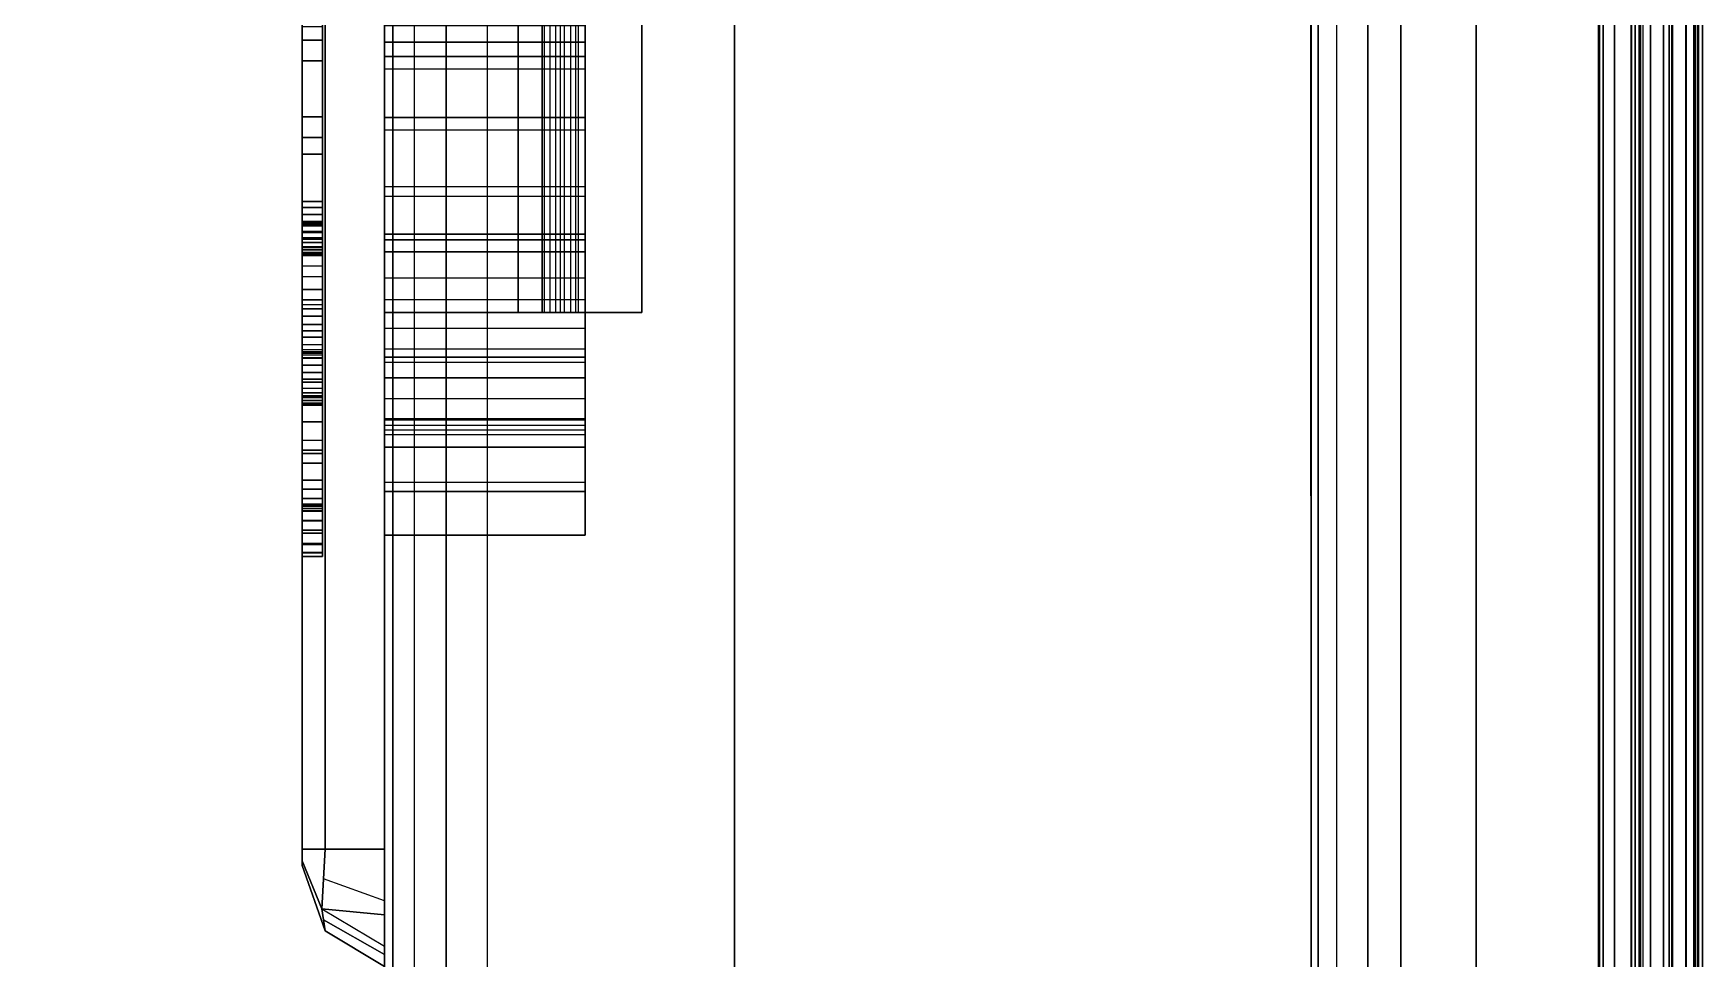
# Model space of a CAD drawing. Header units: inches. Extents: x -1 to 233, y 0 to 394.
# Drawn here: x 216.09 to 232.3, y 16.68 to 25.66 of the extents above; entities that cross this region are included whole.
import ezdxf

# ---------------------------------------------------------------- set-up
doc = ezdxf.new("R2010")
doc.units = ezdxf.units.IN
doc.header["$MEASUREMENT"] = 0
doc.layers.add('2', color=7, linetype='CONTINUOUS')

msp = doc.modelspace()

# ---------------------------------------------------------------- linework, layer by layer
at = {"layer": '2'}
for p, q in [((230.103, 0, 3.6), (230.103, 390, 3.6)), ((231.291, 0, 3.6), (231.291, 390, 3.6)), ((231.291, 0, 0.505), (231.291, 390, 0.505)), ((231.301, 16.2, 90.5), (231.301, 390, 90.5)), ((231.301, 16.2, 83.606), (231.301, 390, 83.606)), ((231.301, 16.2, 83.4), (231.301, 390, 83.4)), ((231.335, 0, 0.299), (231.335, 390, 0.299)), ((231.446, 0, 0.142), (231.446, 390, 0.142)), ((231.608, 0, 15.951), (231.608, 390, 15.951)), ((231.612, 0, 16.065), (231.612, 390, 16.065)), ((231.614, 0, 0.034), (231.614, 390, 0.034)), ((231.646, 0, 16.126), (231.646, 390, 16.126)), ((231.646, 0, 15.874), (231.646, 390, 15.874)), ((231.685, 16.2, 83.646), (231.685, 390, 83.646)), ((231.7, 16.2, 83.317), (231.7, 390, 83.317)), ((231.701, 0, 16.173), (231.701, 390, 16.173)), ((231.725, 16.2, 90.406), (231.725, 390, 90.406)), ((231.796, 0), (231.796, 390)), ((231.921, 0, 15.664), (231.921, 390, 15.664)), ((231.976, 0, 0.033), (231.976, 390, 0.033)), ((232.001, 16.2, 83.829), (232.001, 390, 83.829)), ((232.008, 16.2, 90.207), (232.008, 390, 90.207)), ((232.008, 16.2, 83.107), (232.008, 390, 83.107)), ((232.138, 0, 0.133), (232.138, 390, 0.133)), ((232.141, 0, 15.388), (232.141, 390, 15.388)), ((232.142, 0, 16.614), (232.142, 390, 16.614)), ((232.215, 16.2, 82.807), (232.215, 390, 82.807)), ((232.219, 16.2, 89.897), (232.219, 390, 89.897)), ((232.228, 16.2, 84.144), (232.228, 390, 84.144)), ((232.253, 0, 15.124), (232.253, 390, 15.124)), ((232.264, 0, 0.315), (232.264, 390, 0.315)), ((232.301, 0, 0.505), (232.301, 390, 0.505)), ((232.301, 16.2, 89.5), (232.301, 390, 89.5)), ((232.301, 16.2, 84.5), (232.301, 390, 84.5)), ((232.301, 16.2, 82.4), (232.301, 390, 82.4)), ((232.301, 0, 17.212), (232.301, 390, 17.212)), ((232.301, 0, 14.788), (232.301, 390, 14.788)), ((228.501, 0, 7.9), (228.501, 385.5, 7.9)), ((228.501, 0, 19.6), (228.501, 385.5, 19.6)), ((228.567, 0, 7.544), (228.567, 385.5, 7.544)), ((228.749, 0, 7.241), (228.749, 385.5, 7.241)), ((229.05, 0, 7.008), (229.05, 385.5, 7.008)), ((229.37, 0, 6.909), (229.37, 385.5, 6.909)), ((219.501, 0, 89.5), (219.501, 373.8, 89.5)), ((219.583, 0, 89.895), (219.583, 373.8, 89.895)), ((219.794, 0, 90.207), (219.794, 373.8, 90.207)), ((220.102, 0, 90.417), (220.102, 373.8, 90.417)), ((220.501, 0, 90.5), (220.501, 373.8, 90.5)), ((221.032, 22.95, 32.701), (221.383, 22.95, 32.701)), ((219.501, 17.74, 33.8), (219.501, 17.237, 32.517)), ((219.501, 17.237, 32.517), (219.501, 17.74, 32.4))]:
    msp.add_line(p, q, dxfattribs=at)
at = {"layer": '2', "extrusion": (0, 1, -2e-16)}
for p, q in [((219.501, 18, 77.26), (219.501, 16.717, 77.763)), ((219.501, 16.717, 77.763), (219.501, 16.6, 77.26))]:
    msp.add_line(p, q, dxfattribs=at)
at = {"layer": '2'}
for points in [[(231.291, 390, 3.6), (230.103, 390, 3.6), (230.103, 0, 3.6), (231.291, 0, 3.6)], [(231.335, 390, 0.299), (231.291, 390, 0.505), (231.291, 0, 0.505), (231.335, 0, 0.299)], [(231.291, 0, 3.6), (231.291, 0, 0.505), (231.291, 390, 0.505), (231.291, 390, 3.6)], [(231.7, 390, 83.317), (231.301, 390, 83.4), (231.301, 16.2, 83.4), (231.7, 16.2, 83.317)], [(231.301, 16.2, 83.606), (231.301, 16.2, 83.4), (231.301, 390, 83.4), (231.301, 390, 83.606)], [(231.301, 390, 83.606), (231.685, 390, 83.646), (231.685, 16.2, 83.646), (231.301, 16.2, 83.606)], [(231.725, 390, 90.406), (231.301, 390, 90.5), (231.301, 16.2, 90.5), (231.725, 16.2, 90.406)], [(231.446, 390, 0.142), (231.335, 390, 0.299), (231.335, 0, 0.299), (231.446, 0, 0.142)], [(231.446, 0, 0.142), (231.614, 0, 0.034), (231.614, 390, 0.034), (231.446, 390, 0.142)], [(231.646, 390, 15.874), (231.608, 390, 15.951), (231.608, 0, 15.951), (231.646, 0, 15.874)], [(231.608, 0, 15.951), (231.612, 0, 16.065), (231.612, 390, 16.065), (231.608, 390, 15.951)], [(231.612, 390, 16.065), (231.646, 390, 16.126), (231.646, 0, 16.126), (231.612, 0, 16.065)], [(231.614, 390, 0.034), (231.796, 390), (231.796, 0), (231.614, 0, 0.034)], [(231.921, 0, 15.664), (231.646, 0, 15.874), (231.646, 390, 15.874), (231.921, 390, 15.664)], [(231.646, 0, 16.126), (231.701, 0, 16.173), (231.701, 390, 16.173), (231.646, 390, 16.126)], [(231.685, 16.2, 83.646), (232.001, 16.2, 83.829), (232.001, 390, 83.829), (231.685, 390, 83.646)], [(232.008, 16.2, 83.107), (231.7, 16.2, 83.317), (231.7, 390, 83.317), (232.008, 390, 83.107)], [(231.701, 390, 16.173), (232.142, 390, 16.614), (232.142, 0, 16.614), (231.701, 0, 16.173)], [(232.008, 16.2, 90.207), (231.725, 16.2, 90.406), (231.725, 390, 90.406), (232.008, 390, 90.207)], [(231.796, 0), (231.976, 0, 0.033), (231.976, 390, 0.033), (231.796, 390)], [(232.141, 390, 15.388), (231.921, 390, 15.664), (231.921, 0, 15.664), (232.141, 0, 15.388)], [(232.138, 390, 0.133), (231.976, 390, 0.033), (231.976, 0, 0.033), (232.138, 0, 0.133)], [(232.001, 390, 83.829), (232.228, 390, 84.144), (232.228, 16.2, 84.144), (232.001, 16.2, 83.829)], [(232.215, 390, 82.807), (232.008, 390, 83.107), (232.008, 16.2, 83.107), (232.215, 16.2, 82.807)], [(232.219, 390, 89.897), (232.008, 390, 90.207), (232.008, 16.2, 90.207), (232.219, 16.2, 89.897)], [(232.138, 0, 0.133), (232.264, 0, 0.315), (232.264, 390, 0.315), (232.138, 390, 0.133)], [(232.253, 0, 15.124), (232.141, 0, 15.388), (232.141, 390, 15.388), (232.253, 390, 15.124)], [(232.142, 0, 16.614), (232.301, 0, 17.212), (232.301, 390, 17.212), (232.142, 390, 16.614)], [(232.301, 16.2, 82.4), (232.215, 16.2, 82.807), (232.215, 390, 82.807), (232.301, 390, 82.4)], [(232.301, 16.2, 89.5), (232.219, 16.2, 89.897), (232.219, 390, 89.897), (232.301, 390, 89.5)], [(232.228, 16.2, 84.144), (232.301, 16.2, 84.5), (232.301, 390, 84.5), (232.228, 390, 84.144)], [(232.253, 390, 15.124), (232.301, 390, 14.788), (232.301, 0, 14.788), (232.253, 0, 15.124)], [(232.264, 390, 0.315), (232.301, 390, 0.505), (232.301, 0, 0.505), (232.264, 0, 0.315)], [(232.301, 390, 0.505), (232.301, 390, 14.788), (232.301, 0, 14.788), (232.301, 0, 0.505)], [(232.301, 390, 17.212), (232.301, 390, 82.4), (232.301, 0, 82.4), (232.301, 0, 17.212)], [(232.301, 390, 84.5), (232.301, 390, 89.5), (232.301, 16.2, 89.5), (232.301, 16.2, 84.5)], [(228.567, 0, 7.544), (228.501, 0, 7.9), (228.501, 385.5, 7.9), (228.567, 385.5, 7.544)], [(228.501, 0, 19.6), (228.501, 0, 7.9), (228.501, 385.5, 7.9), (228.501, 385.5, 19.6)], [(228.749, 385.5, 7.241), (228.567, 385.5, 7.544), (228.567, 0, 7.544), (228.749, 0, 7.241)], [(229.05, 0, 7.008), (228.749, 0, 7.241), (228.749, 385.5, 7.241), (229.05, 385.5, 7.008)], [(229.37, 385.5, 6.909), (229.05, 385.5, 7.008), (229.05, 0, 7.008), (229.37, 0, 6.909)], [(230.103, 385.5, 3.6), (229.37, 385.5, 6.909), (229.37, 0, 6.909), (230.103, 0, 3.6)], [(185.401, 377.4, 19.6), (222.901, 373.8, 19.6), (222.901, 0.9, 19.6), (185.401, 0.9, 19.6)], [(228.501, 377.4, 18.8), (186.201, 377.4, 18.8), (186.201, 0.9, 18.8), (228.501, 0.9, 18.8)], [(219.583, 0, 89.895), (219.501, 0, 89.5), (219.501, 373.8, 89.5), (219.583, 373.8, 89.895)], [(219.501, 0, 28), (222.901, 0, 28), (222.901, 373.8, 28), (219.501, 373.8, 28)], [(219.794, 373.8, 90.207), (219.583, 373.8, 89.895), (219.583, 0, 89.895), (219.794, 0, 90.207)], [(220.102, 0, 90.417), (219.794, 0, 90.207), (219.794, 373.8, 90.207), (220.102, 373.8, 90.417)], [(220.501, 373.8, 90.5), (220.102, 373.8, 90.417), (220.102, 0, 90.417), (220.501, 0, 90.5)], [(231.301, 0, 90.5), (220.501, 0, 90.5), (220.501, 373.8, 90.5), (231.301, 373.8, 90.5)], [(222.901, 373.8, 28), (222.901, 373.8, 19.6), (222.901, 0, 19.6), (222.901, 0, 28)], [(222.901, 373.8, 19.6), (228.401, 373.8, 19.6), (228.501, 0, 19.6), (222.901, 0, 19.6)], [(219.501, 0, 28), (219.501, 352.528, 28), (219.501, 352.528, 89.5), (219.501, 0, 89.5)], [(219.501, 16.6, 33.8), (219.501, 16.6, 74.245), (219.501, 36.6, 74.245), (219.501, 36.6, 33.8)], [(218.701, 30.141, 72.827), (218.701, 17.58, 72.829), (218.701, 35.62, 72.144)], [(218.701, 35.62, 72.144), (218.701, 17.58, 72.829), (218.701, 17.58, 33.54), (218.701, 35.62, 33.54)], [(218.701, 35.62, 33.54), (218.701, 35.573, 33.427), (218.701, 35.46, 33.38), (218.701, 17.58, 33.54)], [(218.927, 17.74, 78.053), (218.701, 17.74, 77.42), (218.701, 35.46, 77.42), (218.927, 35.46, 78.053)], [(218.927, 35.46, 32.747), (218.701, 35.46, 33.38), (218.701, 17.74, 33.38), (218.927, 17.74, 32.747)], [(218.701, 17.58, 33.54), (218.701, 17.627, 33.427), (218.701, 17.74, 33.38), (218.701, 35.46, 33.38)], [(219.501, 35.46, 78.4), (218.927, 35.46, 78.053), (218.927, 17.74, 78.053), (219.501, 17.74, 78.4)], [(219.501, 17.74, 32.4), (218.927, 17.74, 32.747), (218.927, 35.46, 32.747), (219.501, 35.46, 32.4)], [(219.501, 17.74, 32.4), (219.501, 17.74, 33.8), (219.501, 35.46, 33.8), (219.501, 35.46, 32.4)], [(219.501, 32.43, 78.4), (219.501, 20.77, 78.4), (219.501, 20.77, 74.245), (219.501, 32.43, 74.245)], [(219.501, 30.25, 34.8), (219.501, 22.95, 34.8), (222.001, 22.95, 34.8), (222.001, 30.25, 34.8)], [(220.801, 22.95, 33.8), (219.501, 22.95, 33.8), (219.501, 30.25, 33.8), (220.801, 30.25, 33.8)], [(221.032, 30.25, 32.701), (220.801, 30.25, 33.1), (220.801, 22.95, 33.1), (221.032, 22.95, 32.701)], [(220.801, 22.95, 33.8), (220.801, 22.95, 33.1), (220.801, 30.25, 33.1), (220.801, 30.25, 33.8)], [(221.056, 30.25, 32.671), (221.032, 30.25, 32.701), (221.032, 22.95, 32.701), (221.056, 22.95, 32.671)], [(221.108, 22.95, 32.628), (221.056, 22.95, 32.671), (221.056, 30.25, 32.671), (221.108, 30.25, 32.628)], [(221.164, 30.25, 32.605), (221.108, 30.25, 32.628), (221.108, 22.95, 32.628), (221.164, 22.95, 32.605)], [(221.208, 22.95, 32.6), (221.164, 22.95, 32.605), (221.164, 30.25, 32.605), (221.208, 30.25, 32.6)], [(221.251, 30.25, 32.605), (221.208, 30.25, 32.6), (221.208, 22.95, 32.6), (221.251, 22.95, 32.605)], [(221.307, 22.95, 32.628), (221.251, 22.95, 32.605), (221.251, 30.25, 32.605), (221.307, 30.25, 32.628)], [(221.359, 30.25, 32.671), (221.307, 30.25, 32.628), (221.307, 22.95, 32.628), (221.359, 22.95, 32.671)], [(221.383, 22.95, 32.701), (221.359, 22.95, 32.671), (221.359, 30.25, 32.671), (221.383, 30.25, 32.701)], [(222.001, 30.25, 33.437), (221.383, 30.25, 32.701), (221.383, 22.95, 32.701), (222.001, 22.95, 33.437)], [(222.001, 22.95, 34.8), (222.001, 22.95, 33.437), (222.001, 30.25, 33.437), (222.001, 30.25, 34.8)], [(218.701, 23.809, 75.028), (218.701, 27.175, 75.028), (218.701, 27.081, 75.898), (218.701, 27.081, 77.42)], [(218.701, 27.081, 77.42), (218.701, 23.809, 75.028), (218.701, 23.809, 77.42)], [(218.701, 17.58, 72.898), (218.701, 26.422, 72.898), (218.701, 26.963, 72.829), (218.701, 17.58, 72.829)], [(218.701, 26.422, 72.898), (218.901, 26.422, 72.898), (218.901, 25.597, 72.898), (218.701, 25.597, 72.898)], [(218.901, 26.422, 72.898), (218.901, 25.597, 72.898), (218.901, 24.85, 75.028), (218.901, 25.726, 75.028)], [(221.451, 25.576, 76.669), (221.451, 25.923, 76.055), (221.451, 26.235, 76.436), (221.451, 25.737, 77.3)], [(219.501, 25.923, 76.055), (219.501, 25.437, 75.723), (221.451, 25.437, 75.723), (221.451, 25.923, 76.055)], [(221.451, 25.923, 76.055), (221.451, 25.437, 75.723), (221.451, 25.314, 76.378), (221.451, 25.576, 76.669)], [(218.701, 24.85, 75.028), (218.901, 24.85, 75.028), (218.901, 25.726, 75.028), (218.701, 25.726, 75.028)], [(221.451, 25.737, 77.3), (221.451, 25.576, 76.669), (219.501, 25.576, 76.669), (219.501, 25.737, 77.3)], [(218.701, 25.597, 72.898), (218.901, 25.597, 72.898), (218.901, 24.85, 75.028), (218.701, 24.85, 75.028)], [(218.701, 25.597, 72.898), (218.701, 25.396, 72.898), (218.701, 24.649, 75.028), (218.701, 24.85, 75.028)], [(221.451, 25.576, 76.669), (221.451, 25.314, 76.378), (219.501, 25.314, 76.378), (219.501, 25.576, 76.669)], [(218.701, 24.487, 72.898), (218.901, 24.487, 72.898), (218.901, 25.396, 72.898), (218.701, 25.396, 72.898)], [(218.701, 25.396, 72.898), (218.901, 25.396, 72.898), (218.901, 24.649, 75.028), (218.701, 24.649, 75.028)], [(218.901, 25.396, 72.898), (218.901, 24.487, 72.898), (218.901, 24.03, 74.199), (218.901, 24.649, 75.028)], [(219.501, 25.437, 75.723), (219.501, 24.843, 75.552), (221.451, 24.843, 75.552), (221.451, 25.437, 75.723)], [(219.501, 25.314, 76.378), (219.501, 24.724, 76.149), (221.451, 24.724, 76.149), (221.451, 25.314, 76.378)], [(221.451, 25.314, 76.378), (221.451, 25.437, 75.723), (221.451, 24.843, 75.552), (221.451, 24.724, 76.149)], [(219.501, 24.843, 75.552), (219.501, 24.174, 75.593), (221.451, 24.174, 75.593), (221.451, 24.843, 75.552)], [(221.451, 24.174, 75.593), (221.451, 24.843, 75.552), (221.451, 24.724, 76.149), (221.451, 24.078, 76.299)], [(218.901, 24.649, 75.028), (218.901, 23.809, 75.028), (218.701, 23.809, 75.028), (218.701, 24.649, 75.028)], [(218.901, 24.649, 75.028), (218.901, 23.809, 75.028), (218.901, 23.836, 74.906), (218.901, 24.03, 74.199)], [(221.451, 24.724, 76.149), (221.451, 24.078, 76.299), (219.501, 24.078, 76.299), (219.501, 24.724, 76.149)], [(218.701, 24.03, 74.199), (218.901, 24.03, 74.199), (218.901, 24.487, 72.898), (218.701, 24.487, 72.898)], [(218.701, 24.03, 74.199), (218.701, 23.524, 74.173), (218.701, 23.971, 72.898), (218.701, 24.487, 72.898)], [(221.451, 24.174, 75.593), (221.451, 23.658, 75.801), (219.501, 23.658, 75.801), (219.501, 24.174, 75.593)], [(221.451, 23.658, 75.801), (221.451, 24.174, 75.593), (221.451, 24.078, 76.299), (221.451, 23.711, 76.653)], [(218.901, 24.03, 74.199), (218.701, 24.03, 74.199), (218.701, 23.97, 74.291), (218.901, 23.97, 74.291)], [(218.701, 24.03, 74.199), (218.701, 23.524, 74.173), (218.701, 23.512, 74.225), (218.701, 23.97, 74.291)], [(218.901, 23.836, 74.906), (218.901, 23.833, 74.884), (218.901, 23.97, 74.291), (218.901, 24.03, 74.199)], [(219.501, 24.078, 76.299), (219.501, 23.711, 76.653), (221.451, 23.711, 76.653), (221.451, 24.078, 76.299)], [(218.701, 23.524, 74.173), (218.901, 23.524, 74.173), (218.901, 23.971, 72.898), (218.701, 23.971, 72.898)], [(218.701, 23.971, 72.898), (218.901, 23.971, 72.898), (218.901, 23.024, 72.898), (218.701, 23.024, 72.898)], [(218.901, 23.97, 74.291), (218.701, 23.97, 74.291), (218.701, 23.901, 74.354), (218.901, 23.901, 74.354)], [(218.701, 23.97, 74.291), (218.701, 23.901, 74.354), (218.701, 23.515, 74.283), (218.701, 23.512, 74.225)], [(218.901, 23.901, 74.354), (218.701, 23.901, 74.354), (218.701, 23.829, 74.395), (218.901, 23.829, 74.395)], [(218.701, 23.515, 74.283), (218.701, 23.533, 74.332), (218.701, 23.829, 74.395), (218.701, 23.901, 74.354)], [(218.701, 23.809, 75.028), (218.701, 23.836, 74.906), (218.901, 23.836, 74.906), (218.901, 23.809, 75.028)], [(218.701, 23.836, 74.906), (218.901, 23.836, 74.906), (218.901, 23.833, 74.884), (218.701, 23.833, 74.884)], [(218.701, 23.809, 75.028), (218.701, 23.836, 74.906), (218.701, 23.833, 74.884), (218.701, 23.822, 74.873)], [(218.901, 23.833, 74.884), (218.701, 23.833, 74.884), (218.701, 23.822, 74.873), (218.901, 23.822, 74.873)], [(218.901, 23.829, 74.395), (218.701, 23.829, 74.395), (218.701, 23.736, 74.423), (218.901, 23.736, 74.423)], [(218.701, 23.533, 74.332), (218.701, 23.558, 74.368), (218.701, 23.736, 74.423), (218.701, 23.829, 74.395)], [(218.901, 23.074, 75.113), (218.901, 23.524, 74.173), (218.901, 23.971, 72.898), (218.901, 23.024, 72.898)], [(218.901, 23.833, 74.884), (218.901, 23.822, 74.873), (218.901, 23.901, 74.354), (218.901, 23.97, 74.291)], [(218.901, 23.901, 74.354), (218.901, 23.829, 74.395), (218.901, 23.803, 74.869), (218.901, 23.822, 74.873)], [(218.901, 23.829, 74.395), (218.901, 23.736, 74.423), (218.901, 23.791, 74.874), (218.901, 23.803, 74.869)], [(218.901, 23.822, 74.873), (218.701, 23.822, 74.873), (218.701, 23.803, 74.869), (218.901, 23.803, 74.869)], [(218.701, 23.822, 74.873), (218.701, 23.803, 74.869), (218.701, 23.791, 74.874), (218.701, 23.809, 75.028)], [(218.701, 23.809, 75.028), (218.701, 23.791, 74.874), (218.701, 23.728, 74.913), (218.701, 23.662, 74.95)], [(218.701, 23.809, 75.028), (218.701, 23.662, 74.95), (218.701, 23.583, 74.99), (218.701, 23.505, 75.025)], [(218.701, 23.809, 75.028), (218.701, 23.505, 75.025), (218.701, 23.402, 75.063), (218.701, 23.299, 75.09)], [(218.701, 23.299, 75.09), (218.701, 23.174, 75.109), (218.701, 23.074, 75.113), (218.701, 23.809, 77.42)], [(218.701, 23.299, 75.09), (218.701, 23.809, 75.028), (218.701, 23.809, 77.42)], [(218.701, 23.074, 75.113), (218.701, 22.986, 75.108), (218.701, 22.914, 75.094), (218.701, 23.809, 77.42)], [(218.701, 22.914, 75.094), (218.701, 22.914, 77.42), (218.701, 23.809, 77.42)], [(218.701, 23.803, 74.869), (218.701, 23.791, 74.874), (218.901, 23.791, 74.874), (218.901, 23.803, 74.869)], [(218.701, 23.791, 74.874), (218.901, 23.791, 74.874), (218.901, 23.728, 74.913), (218.701, 23.728, 74.913)], [(218.901, 23.736, 74.423), (218.701, 23.736, 74.423), (218.701, 23.678, 74.423), (218.901, 23.678, 74.423)], [(218.701, 23.558, 74.368), (218.701, 23.587, 74.394), (218.701, 23.678, 74.423), (218.701, 23.736, 74.423)], [(218.701, 23.728, 74.913), (218.901, 23.728, 74.913), (218.901, 23.662, 74.95), (218.701, 23.662, 74.95)], [(218.701, 23.678, 74.423), (218.901, 23.678, 74.423), (218.901, 23.632, 74.413), (218.701, 23.632, 74.413)], [(218.701, 23.587, 74.394), (218.701, 23.632, 74.413), (218.701, 23.678, 74.423)], [(218.901, 23.736, 74.423), (218.901, 23.678, 74.423), (218.901, 23.728, 74.913), (218.901, 23.791, 74.874)], [(218.901, 23.678, 74.423), (218.901, 23.632, 74.413), (218.901, 23.662, 74.95), (218.901, 23.728, 74.913)], [(219.501, 23.711, 76.653), (219.501, 23.539, 77.2), (221.451, 23.539, 77.2), (221.451, 23.711, 76.653)], [(221.451, 23.284, 76.09), (221.451, 23.658, 75.801), (221.451, 23.711, 76.653), (221.451, 23.539, 77.2)], [(218.701, 23.662, 74.95), (218.901, 23.662, 74.95), (218.901, 23.583, 74.99), (218.701, 23.583, 74.99)], [(218.701, 23.632, 74.413), (218.901, 23.632, 74.413), (218.901, 23.587, 74.394), (218.701, 23.587, 74.394)], [(218.701, 23.587, 74.394), (218.901, 23.587, 74.394), (218.901, 23.558, 74.368), (218.701, 23.558, 74.368)], [(218.701, 23.583, 74.99), (218.901, 23.583, 74.99), (218.901, 23.505, 75.025), (218.701, 23.505, 75.025)], [(218.701, 23.558, 74.368), (218.901, 23.558, 74.368), (218.901, 23.533, 74.332), (218.701, 23.533, 74.332)], [(218.701, 23.533, 74.332), (218.901, 23.533, 74.332), (218.901, 23.515, 74.283), (218.701, 23.515, 74.283)], [(218.701, 23.512, 74.225), (218.701, 23.524, 74.173), (218.901, 23.524, 74.173), (218.901, 23.512, 74.225)], [(218.701, 23.515, 74.283), (218.901, 23.515, 74.283), (218.901, 23.512, 74.225), (218.701, 23.512, 74.225)], [(218.701, 23.505, 75.025), (218.901, 23.505, 75.025), (218.901, 23.402, 75.063), (218.701, 23.402, 75.063)], [(218.901, 23.632, 74.413), (218.901, 23.587, 74.394), (218.901, 23.583, 74.99), (218.901, 23.662, 74.95)], [(218.901, 23.583, 74.99), (218.901, 23.505, 75.025), (218.901, 23.558, 74.368), (218.901, 23.587, 74.394)], [(218.901, 23.505, 75.025), (218.901, 23.402, 75.063), (218.901, 23.533, 74.332), (218.901, 23.558, 74.368)], [(218.901, 23.402, 75.063), (218.901, 23.299, 75.09), (218.901, 23.515, 74.283), (218.901, 23.533, 74.332)], [(218.901, 23.174, 75.109), (218.901, 23.074, 75.113), (218.901, 23.524, 74.173), (218.901, 23.512, 74.225)], [(218.901, 23.299, 75.09), (218.901, 23.174, 75.109), (218.901, 23.512, 74.225), (218.901, 23.515, 74.283)], [(221.451, 23.658, 75.801), (221.451, 23.284, 76.09), (219.501, 23.284, 76.09), (219.501, 23.658, 75.801)], [(221.451, 21.917, 77.2), (221.451, 23.539, 77.2), (219.501, 23.539, 77.2), (219.501, 21.917, 77.2)], [(221.451, 23.284, 76.09), (221.451, 23.539, 77.2), (221.451, 22.728, 77.2), (221.451, 23.284, 76.09)], [(218.901, 23.402, 75.063), (218.701, 23.402, 75.063), (218.701, 23.299, 75.09), (218.901, 23.299, 75.09)], [(218.701, 23.299, 75.09), (218.901, 23.299, 75.09), (218.901, 23.174, 75.109), (218.701, 23.174, 75.109)], [(219.501, 23.284, 76.09), (219.501, 23.078, 76.206), (221.451, 23.078, 76.206), (221.451, 23.284, 76.09)], [(221.451, 23.078, 76.206), (221.451, 22.468, 77.2), (221.451, 22.728, 77.2), (221.451, 23.284, 76.09)], [(218.701, 23.174, 75.109), (218.901, 23.174, 75.109), (218.901, 23.074, 75.113), (218.701, 23.074, 75.113)], [(218.701, 23.074, 75.113), (218.901, 23.074, 75.113), (218.901, 22.986, 75.108), (218.701, 22.986, 75.108)], [(218.701, 22.568, 74.199), (218.901, 22.568, 74.199), (218.901, 23.024, 72.898), (218.701, 23.024, 72.898)], [(218.701, 22.568, 74.199), (218.701, 22.061, 74.173), (218.701, 22.508, 72.898), (218.701, 23.024, 72.898)], [(218.901, 23.074, 75.113), (218.901, 22.986, 75.108), (218.901, 22.914, 75.094), (218.901, 23.024, 72.898)], [(218.901, 22.914, 75.094), (218.901, 22.835, 75.067), (218.901, 22.773, 75.035), (218.901, 23.024, 72.898)], [(218.901, 22.773, 75.035), (218.901, 22.712, 74.994), (218.901, 22.638, 74.925), (218.901, 23.024, 72.898)], [(218.901, 22.638, 74.925), (218.901, 22.593, 74.867), (218.901, 22.555, 74.803), (218.901, 23.024, 72.898)], [(218.901, 22.555, 74.803), (218.901, 23.024, 72.898), (218.901, 22.555, 74.803), (218.901, 22.536, 74.788)], [(218.901, 22.555, 74.803), (218.901, 22.536, 74.788), (218.901, 22.512, 74.792), (218.901, 23.024, 72.898)], [(218.901, 23.024, 72.898), (218.901, 22.568, 74.199), (218.901, 22.507, 74.291), (218.901, 22.512, 74.792)], [(221.451, 23.078, 76.206), (221.451, 22.794, 76.185), (219.501, 22.794, 76.185), (219.501, 23.078, 76.206)], [(221.451, 22.794, 76.185), (221.451, 22.242, 77.2), (221.451, 22.468, 77.2), (221.451, 23.078, 76.206)], [(218.701, 22.986, 75.108), (218.901, 22.986, 75.108), (218.901, 22.914, 75.094), (218.701, 22.914, 75.094)], [(218.701, 22.914, 75.094), (218.901, 22.914, 75.094), (218.901, 22.835, 75.067), (218.701, 22.835, 75.067)], [(218.701, 22.914, 75.094), (218.701, 22.835, 75.067), (218.701, 22.773, 75.035), (218.701, 22.914, 77.42)], [(218.701, 22.773, 75.035), (218.701, 22.712, 74.994), (218.701, 22.638, 74.925), (218.701, 22.914, 77.42)], [(218.701, 22.638, 74.925), (218.701, 22.593, 74.867), (218.701, 22.555, 74.803), (218.701, 22.914, 77.42)], [(218.701, 22.555, 74.803), (218.701, 22.536, 74.788), (218.701, 22.512, 74.792), (218.701, 22.914, 77.42)], [(218.701, 22.512, 74.792), (218.701, 22.305, 74.914), (218.701, 22.143, 74.99), (218.701, 22.914, 77.42)], [(218.701, 22.143, 74.99), (218.701, 21.89, 75.074), (218.701, 21.712, 75.091), (218.701, 22.914, 77.42)], [(218.701, 21.712, 75.091), (218.701, 21.615, 75.087), (218.701, 21.489, 75.066), (218.701, 22.914, 77.42)], [(218.701, 21.489, 75.066), (218.701, 21.324, 75.002), (218.701, 21.236, 74.938), (218.701, 22.914, 77.42)], [(218.701, 22.914, 77.42), (218.701, 21.236, 74.938), (218.701, 21.236, 77.42)], [(222.001, 22.95, 34.8), (222.001, 22.95, 33.8), (219.501, 22.95, 33.8), (219.501, 22.95, 34.8)], [(221.383, 22.95, 32.701), (222.001, 22.95, 33.437), (220.801, 22.95, 33.437), (220.801, 22.95, 33.1)], [(220.801, 22.95, 33.1), (221.032, 22.95, 32.701), (221.383, 22.95, 32.701)], [(220.801, 22.95, 33.437), (220.801, 22.95, 33.8), (222.001, 22.95, 33.8), (222.001, 22.95, 33.437)], [(221.089, 22.95, 32.701), (221.089, 22.95, 32.701), (221.056, 22.95, 32.671), (221.032, 22.95, 32.701)], [(221.126, 22.95, 32.701), (221.108, 22.95, 32.628), (221.056, 22.95, 32.671), (221.089, 22.95, 32.701)], [(221.164, 22.95, 32.605), (221.108, 22.95, 32.628), (221.126, 22.95, 32.701), (221.173, 22.95, 32.701)], [(221.173, 22.95, 32.701), (221.164, 22.95, 32.605), (221.208, 22.95, 32.6), (221.208, 22.95, 32.701)], [(221.208, 22.95, 32.701), (221.208, 22.95, 32.6), (221.251, 22.95, 32.605), (221.242, 22.95, 32.701)], [(221.242, 22.95, 32.701), (221.289, 22.95, 32.701), (221.307, 22.95, 32.628), (221.251, 22.95, 32.605)], [(221.326, 22.95, 32.701), (221.359, 22.95, 32.671), (221.307, 22.95, 32.628), (221.289, 22.95, 32.701)], [(221.383, 22.95, 32.701), (221.359, 22.95, 32.671), (221.326, 22.95, 32.701)], [(218.701, 22.835, 75.067), (218.901, 22.835, 75.067), (218.901, 22.773, 75.035), (218.701, 22.773, 75.035)], [(218.701, 22.712, 74.994), (218.701, 22.773, 75.035), (218.901, 22.773, 75.035), (218.901, 22.712, 74.994)], [(218.701, 22.712, 74.994), (218.901, 22.712, 74.994), (218.901, 22.638, 74.925), (218.701, 22.638, 74.925)], [(219.501, 22.794, 76.185), (219.501, 22.598, 76.028), (221.451, 22.598, 76.028), (221.451, 22.794, 76.185)], [(221.451, 22.598, 76.028), (221.451, 22.794, 76.185), (221.451, 22.242, 77.2), (221.451, 22.068, 77.2)], [(218.901, 22.638, 74.925), (218.701, 22.638, 74.925), (218.701, 22.593, 74.867), (218.901, 22.593, 74.867)], [(218.901, 22.593, 74.867), (218.901, 22.555, 74.803), (218.701, 22.555, 74.803), (218.701, 22.593, 74.867)], [(218.901, 22.568, 74.199), (218.701, 22.568, 74.199), (218.701, 22.507, 74.291), (218.901, 22.507, 74.291)], [(218.701, 22.568, 74.199), (218.701, 22.061, 74.173), (218.701, 22.049, 74.225), (218.701, 22.507, 74.291)], [(218.901, 22.555, 74.803), (218.901, 22.536, 74.788), (218.701, 22.536, 74.788), (218.701, 22.555, 74.803)], [(218.701, 22.536, 74.788), (218.701, 22.512, 74.792), (218.901, 22.512, 74.792), (218.901, 22.536, 74.788)], [(221.451, 22.598, 76.028), (221.451, 22.517, 75.77), (219.501, 22.517, 75.77), (219.501, 22.598, 76.028)], [(221.451, 22.598, 76.028), (221.451, 22.068, 77.2), (221.451, 21.917, 77.2), (221.451, 22.517, 75.77)], [(218.901, 22.512, 74.792), (218.701, 22.512, 74.792), (218.701, 22.305, 74.914), (218.901, 22.305, 74.914)], [(218.901, 22.508, 72.898), (218.701, 22.508, 72.898), (218.701, 21.58, 72.898), (218.901, 21.58, 72.898)], [(218.701, 22.061, 74.173), (218.901, 22.061, 74.173), (218.901, 22.508, 72.898), (218.701, 22.508, 72.898)], [(218.901, 22.507, 74.291), (218.701, 22.507, 74.291), (218.701, 22.439, 74.354), (218.901, 22.439, 74.354)], [(218.701, 22.507, 74.291), (218.701, 22.439, 74.354), (218.701, 22.053, 74.283), (218.701, 22.049, 74.225)], [(218.901, 22.439, 74.354), (218.701, 22.439, 74.354), (218.701, 22.367, 74.395), (218.901, 22.367, 74.395)], [(218.701, 22.053, 74.283), (218.701, 22.07, 74.332), (218.701, 22.367, 74.395), (218.701, 22.439, 74.354)], [(218.901, 22.512, 74.792), (218.901, 22.305, 74.914), (218.901, 22.439, 74.354), (218.901, 22.507, 74.291)], [(218.901, 22.061, 74.173), (218.901, 21.078, 74.33), (218.901, 21.58, 72.898), (218.901, 22.508, 72.898)], [(218.901, 22.439, 74.354), (218.901, 22.367, 74.395), (218.901, 22.274, 74.423), (218.901, 22.305, 74.914)], [(219.501, 22.517, 75.77), (219.501, 22.517, 75.56), (221.451, 22.517, 75.56), (221.451, 22.517, 75.77)], [(219.501, 22.517, 75.346), (219.501, 22.467, 75.054), (221.451, 22.467, 75.054), (221.451, 22.517, 75.346)], [(221.451, 22.517, 75.56), (221.451, 22.517, 75.346), (219.501, 22.517, 75.346), (219.501, 22.517, 75.56)], [(221.451, 22.467, 75.054), (221.451, 22.318, 74.786), (219.501, 22.318, 74.786), (219.501, 22.467, 75.054)], [(221.451, 21.917, 76.237), (221.451, 22.517, 75.56), (221.451, 22.517, 75.346), (221.451, 21.917, 75.275)], [(221.451, 22.517, 75.346), (221.451, 22.467, 75.054), (221.451, 21.907, 75.201), (221.451, 21.917, 75.275)], [(221.451, 21.917, 77.2), (221.451, 22.517, 75.77), (221.451, 22.517, 75.56), (221.451, 21.917, 76.237)], [(221.451, 22.318, 74.786), (221.451, 22.467, 75.054), (221.451, 21.907, 75.201), (221.451, 21.854, 75.1)], [(218.901, 22.367, 74.395), (218.701, 22.367, 74.395), (218.701, 22.274, 74.423), (218.901, 22.274, 74.423)], [(218.701, 22.07, 74.332), (218.701, 22.095, 74.368), (218.701, 22.274, 74.423), (218.701, 22.367, 74.395)], [(218.901, 22.305, 74.914), (218.701, 22.305, 74.914), (218.701, 22.143, 74.99), (218.901, 22.143, 74.99)], [(218.901, 22.274, 74.423), (218.701, 22.274, 74.423), (218.701, 22.216, 74.423), (218.901, 22.216, 74.423)], [(218.701, 22.095, 74.368), (218.701, 22.125, 74.394), (218.701, 22.216, 74.423), (218.701, 22.274, 74.423)], [(218.701, 22.216, 74.423), (218.901, 22.216, 74.423), (218.901, 22.17, 74.413), (218.701, 22.17, 74.413)], [(218.701, 22.125, 74.394), (218.701, 22.17, 74.413), (218.701, 22.216, 74.423)], [(218.901, 22.305, 74.914), (218.901, 22.143, 74.99), (218.901, 22.216, 74.423), (218.901, 22.274, 74.423)], [(218.901, 22.216, 74.423), (218.901, 22.17, 74.413), (218.901, 22.125, 74.394), (218.901, 22.143, 74.99)], [(221.451, 22.318, 74.786), (221.451, 22.114, 74.6), (219.501, 22.114, 74.6), (219.501, 22.318, 74.786)], [(221.451, 22.114, 74.6), (221.451, 22.318, 74.786), (221.451, 21.854, 75.1), (221.451, 21.766, 75.029)], [(218.701, 22.17, 74.413), (218.901, 22.17, 74.413), (218.901, 22.125, 74.394), (218.701, 22.125, 74.394)], [(218.901, 22.143, 74.99), (218.701, 22.143, 74.99), (218.701, 21.89, 75.074), (218.901, 21.89, 75.074)], [(218.701, 22.125, 74.394), (218.901, 22.125, 74.394), (218.901, 22.095, 74.368), (218.701, 22.095, 74.368)], [(218.701, 22.095, 74.368), (218.901, 22.095, 74.368), (218.901, 22.07, 74.332), (218.701, 22.07, 74.332)], [(218.701, 22.07, 74.332), (218.901, 22.07, 74.332), (218.901, 22.053, 74.283), (218.701, 22.053, 74.283)], [(218.701, 22.049, 74.225), (218.701, 22.061, 74.173), (218.901, 22.061, 74.173), (218.901, 22.049, 74.225)], [(218.701, 22.053, 74.283), (218.901, 22.053, 74.283), (218.901, 22.049, 74.225), (218.701, 22.049, 74.225)], [(218.901, 22.125, 74.394), (218.901, 22.095, 74.368), (218.901, 22.07, 74.332), (218.901, 22.143, 74.99)], [(218.901, 22.143, 74.99), (218.901, 21.89, 75.074), (218.901, 21.712, 75.091), (218.901, 22.07, 74.332)], [(218.901, 22.07, 74.332), (218.901, 22.053, 74.283), (218.901, 22.049, 74.225), (218.901, 21.712, 75.091)], [(218.901, 22.049, 74.225), (218.901, 22.061, 74.173), (218.901, 21.615, 75.087), (218.901, 21.712, 75.091)], [(218.901, 21.615, 75.087), (218.901, 21.489, 75.066), (218.901, 21.324, 75.002), (218.901, 22.061, 74.173)], [(218.901, 21.324, 75.002), (218.901, 21.236, 74.938), (218.901, 21.143, 74.831), (218.901, 22.061, 74.173)], [(218.901, 21.143, 74.831), (218.901, 21.076, 74.698), (218.901, 21.046, 74.509), (218.901, 22.061, 74.173)], [(218.901, 21.046, 74.509), (218.901, 21.078, 74.33), (218.901, 22.061, 74.173)], [(219.501, 22.114, 74.6), (219.501, 21.811, 74.471), (221.451, 21.811, 74.471), (221.451, 22.114, 74.6)], [(221.451, 21.811, 74.471), (221.451, 22.114, 74.6), (221.451, 21.766, 75.029), (221.451, 21.642, 75)], [(218.901, 21.89, 75.074), (218.701, 21.89, 75.074), (218.701, 21.712, 75.091), (218.901, 21.712, 75.091)], [(221.451, 21.907, 75.201), (221.451, 21.917, 75.275), (219.501, 21.917, 75.275), (219.501, 21.907, 75.201)], [(221.451, 21.917, 76.237), (221.451, 21.917, 77.2), (219.501, 21.917, 77.2), (219.501, 21.917, 76.237)], [(221.451, 21.917, 75.275), (221.451, 21.917, 76.237), (219.501, 21.917, 76.237), (219.501, 21.917, 75.275)], [(219.501, 21.854, 75.1), (219.501, 21.907, 75.201), (221.451, 21.907, 75.201), (221.451, 21.854, 75.1)], [(221.451, 21.766, 75.029), (221.451, 21.854, 75.1), (219.501, 21.854, 75.1), (219.501, 21.766, 75.029)], [(221.451, 21.811, 74.471), (221.451, 21.299, 74.358), (219.501, 21.299, 74.358), (219.501, 21.811, 74.471)], [(219.501, 21.642, 75), (219.501, 21.766, 75.029), (221.451, 21.766, 75.029), (221.451, 21.642, 75)], [(221.451, 21.299, 74.358), (221.451, 21.811, 74.471), (221.451, 21.642, 75), (221.451, 21.214, 75)], [(218.701, 21.712, 75.091), (218.901, 21.712, 75.091), (218.901, 21.615, 75.087), (218.701, 21.615, 75.087)], [(218.701, 21.615, 75.087), (218.901, 21.615, 75.087), (218.901, 21.489, 75.066), (218.701, 21.489, 75.066)], [(218.901, 21.58, 72.898), (218.701, 21.58, 72.898), (218.701, 21.078, 74.33), (218.901, 21.078, 74.33)], [(218.701, 21.078, 74.33), (218.701, 21.58, 72.898), (218.701, 17.58, 72.898), (218.701, 17.58, 75.578)], [(219.501, 21.214, 75), (219.501, 21.642, 75), (221.451, 21.642, 75), (221.451, 21.214, 75)], [(218.701, 21.489, 75.066), (218.901, 21.489, 75.066), (218.901, 21.324, 75.002), (218.701, 21.324, 75.002)], [(218.701, 21.236, 74.938), (218.701, 21.324, 75.002), (218.901, 21.324, 75.002), (218.901, 21.236, 74.938)], [(218.701, 21.236, 74.938), (218.901, 21.236, 74.938), (218.901, 21.143, 74.831), (218.701, 21.143, 74.831)], [(218.701, 21.236, 74.938), (218.701, 21.143, 74.831), (218.701, 21.076, 74.698), (218.701, 21.236, 77.42)], [(218.701, 21.076, 74.698), (218.701, 21.236, 77.42), (218.701, 21.074, 75.88), (218.701, 21.09, 75.777)], [(218.701, 21.074, 75.88), (218.701, 21.019, 75.967), (218.701, 20.935, 76.025), (218.701, 21.236, 77.42)], [(218.701, 20.935, 76.025), (218.701, 20.836, 76.045), (218.701, 20.709, 76.011), (218.701, 21.236, 77.42)], [(218.701, 20.709, 76.011), (218.701, 20.619, 75.919), (218.701, 20.619, 77.42), (218.701, 21.236, 77.42)], [(219.501, 21.299, 74.358), (219.501, 20.787, 74.245), (221.451, 20.787, 74.245), (221.451, 21.299, 74.358)], [(221.451, 21.214, 75), (221.451, 21.299, 74.358), (221.451, 20.787, 74.245), (221.451, 20.787, 75)], [(218.701, 21.143, 74.831), (218.901, 21.143, 74.831), (218.901, 21.076, 74.698), (218.701, 21.076, 74.698)], [(218.701, 21.069, 75.688), (218.901, 21.069, 75.688), (218.901, 21.09, 75.777), (218.701, 21.09, 75.777)], [(218.901, 21.09, 75.777), (218.701, 21.09, 75.777), (218.701, 21.074, 75.88), (218.901, 21.074, 75.88)], [(218.701, 21.09, 75.777), (218.701, 21.069, 75.688), (218.701, 21.025, 75.621), (218.701, 21.076, 74.698)], [(218.701, 21.046, 74.509), (218.901, 21.046, 74.509), (218.901, 21.078, 74.33), (218.701, 21.078, 74.33)], [(218.701, 21.076, 74.698), (218.701, 21.046, 74.509), (218.701, 21.078, 74.33), (218.701, 17.58, 75.578)], [(218.701, 21.076, 74.698), (218.901, 21.076, 74.698), (218.901, 21.046, 74.509), (218.701, 21.046, 74.509)], [(218.701, 21.025, 75.621), (218.701, 20.929, 75.554), (218.701, 20.809, 75.538), (218.701, 21.076, 74.698)], [(218.701, 21.076, 74.698), (218.701, 20.809, 75.538), (218.701, 17.58, 75.578)], [(218.701, 21.074, 75.88), (218.901, 21.074, 75.88), (218.901, 21.019, 75.967), (218.701, 21.019, 75.967)], [(218.901, 21.074, 75.88), (218.901, 21.09, 75.777), (218.901, 21.069, 75.688)], [(218.901, 21.019, 75.967), (218.901, 21.074, 75.88), (218.901, 21.069, 75.688), (218.901, 21.025, 75.621)], [(219.501, 20.787, 75), (219.501, 21.214, 75), (221.451, 21.214, 75), (221.451, 20.787, 75)], [(218.901, 21.025, 75.621), (218.701, 21.025, 75.621), (218.701, 21.069, 75.688), (218.901, 21.069, 75.688)], [(218.901, 20.929, 75.554), (218.701, 20.929, 75.554), (218.701, 21.025, 75.621), (218.901, 21.025, 75.621)], [(218.901, 21.019, 75.967), (218.701, 21.019, 75.967), (218.701, 20.935, 76.025), (218.901, 20.935, 76.025)], [(218.901, 20.935, 76.025), (218.901, 20.836, 76.045), (218.701, 20.836, 76.045), (218.701, 20.935, 76.025)], [(218.901, 20.809, 75.538), (218.701, 20.809, 75.538), (218.701, 20.929, 75.554), (218.901, 20.929, 75.554)], [(218.901, 20.935, 76.025), (218.901, 21.019, 75.967), (218.901, 21.025, 75.621), (218.901, 20.929, 75.554)], [(218.901, 20.929, 75.554), (218.901, 20.809, 75.538), (218.901, 20.836, 76.045), (218.901, 20.935, 76.025)], [(218.701, 20.836, 76.045), (218.901, 20.836, 76.045), (218.901, 20.709, 76.011), (218.701, 20.709, 76.011)], [(218.901, 20.697, 75.578), (218.701, 20.697, 75.578), (218.701, 20.809, 75.538), (218.901, 20.809, 75.538)], [(218.701, 20.697, 75.578), (218.701, 20.809, 75.538), (218.701, 17.58, 75.578)], [(218.901, 20.836, 76.045), (218.901, 20.707, 76.01), (218.901, 20.697, 75.578), (218.901, 20.809, 75.538)], [(221.451, 20.787, 74.245), (219.501, 20.787, 74.245), (219.501, 20.787, 75), (221.451, 20.787, 75)], [(219.501, 16.6, 74.245), (219.501, 16.6, 77.26), (219.501, 18, 77.26), (219.501, 20.77, 74.245)], [(219.501, 18, 78.4), (219.501, 20.77, 78.4), (219.501, 20.77, 74.245), (219.501, 18, 77.26)], [(218.701, 20.709, 76.011), (218.901, 20.709, 76.011), (218.901, 20.619, 75.919), (218.701, 20.619, 75.919)], [(218.901, 20.615, 75.665), (218.701, 20.615, 75.665), (218.701, 20.697, 75.578), (218.901, 20.697, 75.578)], [(218.701, 20.582, 75.789), (218.701, 20.615, 75.665), (218.701, 20.697, 75.578), (218.701, 17.74, 77.42)], [(218.701, 17.74, 77.42), (218.701, 17.627, 77.373), (218.701, 17.58, 77.26), (218.701, 20.697, 75.578)], [(218.701, 20.697, 75.578), (218.701, 17.58, 75.578), (218.701, 17.58, 77.26)], [(218.901, 20.619, 75.919), (218.901, 20.582, 75.789), (218.701, 20.582, 75.789), (218.701, 20.619, 75.919)], [(218.701, 20.619, 75.919), (218.701, 20.619, 77.42), (218.701, 17.74, 77.42), (218.701, 20.582, 75.789)], [(218.701, 20.582, 75.789), (218.901, 20.582, 75.789), (218.901, 20.615, 75.665), (218.701, 20.615, 75.665)], [(218.901, 20.707, 76.01), (218.901, 20.618, 75.923), (218.901, 20.615, 75.665), (218.901, 20.697, 75.578)], [(218.901, 20.618, 75.923), (218.901, 20.582, 75.789), (218.901, 20.615, 75.665)], [(219.501, 17.74, 78.4), (219.501, 17.74, 78.4), (219.501, 18, 78.4), (219.501, 18, 77.26)], [(219.501, 17.101, 78.204), (219.501, 17.101, 78.204), (219.501, 17.74, 78.4), (219.501, 18, 77.26)], [(219.501, 16.717, 77.763), (219.501, 16.717, 77.763), (219.501, 17.101, 78.204), (219.501, 18, 77.26)], [(219.501, 16.717, 77.763), (219.501, 16.717, 77.763), (219.501, 16.6, 77.26), (219.501, 18, 77.26)], [(218.927, 17.74, 78.053), (218.701, 17.74, 77.42), (218.701, 17.627, 77.373), (218.892, 17.159, 77.841)], [(218.892, 17.159, 32.959), (218.701, 17.627, 33.427), (218.701, 17.74, 33.38), (218.927, 17.74, 32.747)], [(218.927, 17.74, 78.053), (219.501, 17.74, 78.4), (219.501, 17.101, 78.204), (218.892, 17.159, 77.841)], [(218.909, 17.45, 32.853), (218.927, 17.74, 32.747), (219.501, 17.74, 32.4), (219.501, 17.237, 32.517)], [(219.501, 17.74, 33.8), (219.501, 16.6, 33.8), (219.501, 16.6, 33.54)], [(219.501, 17.74, 33.8), (219.501, 16.6, 33.54), (219.501, 16.796, 32.901)], [(219.501, 17.74, 33.8), (219.501, 16.796, 32.901), (219.501, 17.237, 32.517)], [(219.501, 17.74, 33.8), (219.501, 17.74, 32.4), (219.501, 17.237, 32.517)], [(218.701, 17.627, 77.373), (218.892, 17.159, 77.841), (218.927, 16.947, 77.26), (218.701, 17.58, 77.26)], [(218.701, 17.58, 33.54), (218.927, 16.947, 33.54), (218.892, 17.159, 32.959), (218.701, 17.627, 33.427)], [(218.701, 17.58, 77.26), (218.927, 16.947, 77.26), (218.927, 16.947, 33.54), (218.701, 17.58, 33.54)], [(218.892, 17.159, 32.959), (219.501, 16.796, 32.901), (219.501, 17.237, 32.517), (218.909, 17.45, 32.853)], [(218.892, 17.159, 32.959), (219.501, 16.796, 32.901), (219.501, 16.6, 33.54), (218.927, 16.947, 33.54)], [(218.892, 17.159, 77.841), (219.501, 17.101, 78.204), (219.501, 16.717, 77.763), (218.909, 17.053, 77.55)], [(218.909, 17.053, 77.55), (219.501, 16.717, 77.763), (219.501, 16.6, 77.26), (218.927, 16.947, 77.26)], [(218.927, 16.947, 33.54), (219.501, 16.6, 33.54), (219.501, 16.6, 77.26), (218.927, 16.947, 77.26)]]:
    msp.add_3dface(points, dxfattribs=at)

doc.saveas('drawing.dxf')
